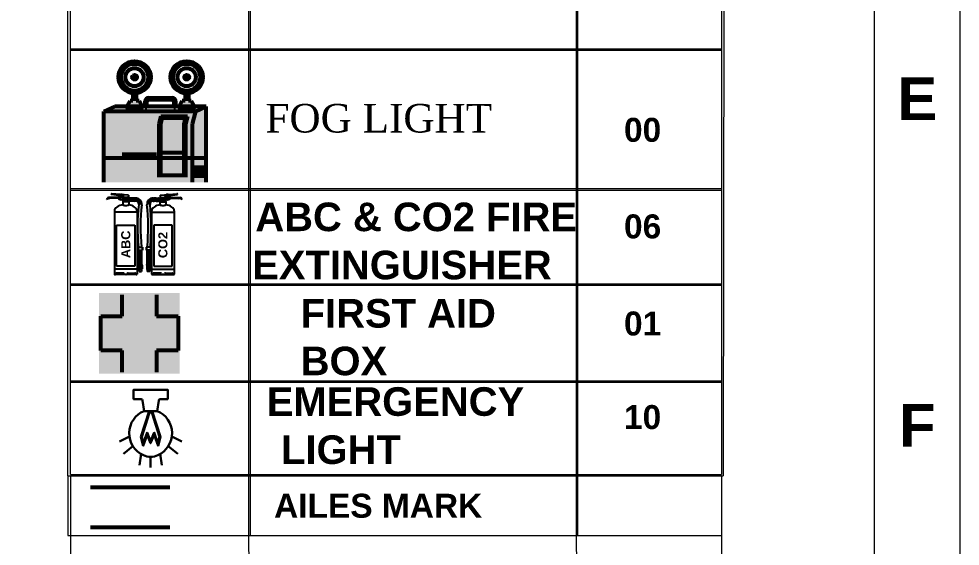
# Model space of a CAD drawing. Header units: inches. Extents: x -250485 to 735580, y -140410 to 288049.
# Drawn here: x 47020.5 to 47476.5, y 21416.6 to 21672.1 of the extents above; entities that cross this region are included whole.
import ezdxf

# ---------------------------------------------------------------- set-up
doc = ezdxf.new("R2010")
doc.units = ezdxf.units.IN
doc.header["$MEASUREMENT"] = 0
doc.layers.get('0').update_dxf_attribs({"lineweight": 0})
for name, color, linetype, lineweight in [('DIM 01', 250, 'Continuous', 9), ('Emergency Light', 251, 'Continuous', 15), ('evacuation plan', 162, 'Continuous', 13), ('Inline', 7, 'Continuous', 0), ('Outline', 7, 'Continuous', 0), ('Scale_Text', 7, 'Continuous', 0), ('sheet', 7, 'Continuous', 15), ('Titelblk', 7, 'Continuous', 25), ('TITLE', 7, 'Continuous', 20), ('wall', 7, 'Continuous', 0)]:
    doc.layers.add(name, color=color, linetype=linetype, lineweight=lineweight)
doc.layers.add('FIREACC', color=30, linetype='Continuous')
doc.layers.add('OUTSIDE', color=253, linetype='Continuous')
doc.styles.add('MtXpl_Times_New_Roma', font='times.ttf')
doc.styles.get("Standard").update_dxf_attribs({"font": 'arialbd.ttf', "height": 24})

# ---------------------------------------------------------------- blocks, each defined once
blk = doc.blocks.new('*U196')
at = {"layer": 'OUTSIDE', "linetype": 'Continuous'}
for points in [[(-85.32244999257654, 497.9639038159056), (-100.1206953372707, 481.7628959296997), (-46.58240458666305, 485.7524235246261)], [(-64.2268043597207, 504.0000000000002), (-85.32244999257654, 497.9639038159056), (-52.38917803358263, 503.4320951673892)], [(-52.38917803358263, 503.4320951673892), (-85.32244999257654, 497.9639038159056), (-46.5824045866631, 502.2475764753741)], [(-43.17033814828281, 502.2475764753741), (-85.32244999257654, 497.9639038159056), (-43.17033814828284, 485.7524235246261)], [(-85.32244999257654, 497.9639038159056), (-43.17033814828281, 502.2475764753741), (-46.5824045866631, 502.2475764753741)], [(-85.32244999257654, 497.9639038159056), (-46.58240458666305, 485.7524235246261), (-43.17033814828284, 485.7524235246261)], [(-52.38917803358263, 503.4320951673892), (-58.28826156381679, 504.0000000000002), (-64.2268043597207, 504.0000000000002)], [(-100.1206953372707, 481.7628959296997), (-104.2268043597201, 460.2083003522725), (-78.87537294127681, 477.6231871184652)], [(-78.87537294127681, 477.6231871184652), (-104.2268043597201, 460.2083003522725), (-84.3459288340114, 462.3879306721428)], [(-84.3459288340114, 462.3879306721428), (-104.2268043597201, 460.2083003522725), (-76.57034182775351, 321.2396900399291)], [(-104.2268043597201, 460.2083003522725), (-96.56989949402782, 320.1477179046095), (-76.57034182775351, 321.2396900399291)], [(-46.58240458666305, 485.7524235246261), (-100.1206953372707, 481.7628959296997), (-63.99665396971764, 484.0000000000001)], [(-63.99665396971764, 484.0000000000001), (-100.1206953372707, 481.7628959296997), (-78.87537294127681, 477.6231871184652)], [(-46.58240458666305, 485.7524235246261), (-63.99665396971764, 484.0000000000001), (-52.38917803358237, 484.5679048326111)], [(-52.38917803358237, 484.5679048326111), (-63.99665396971764, 484.0000000000001), (-58.28826156381629, 484.0000000000001)], [(-96.56989949402782, 320.1477179046095), (-102.4190117199102, 179.9999999999999), (-82.45553887509163, 180.0000000000001)], [(-76.57034182775351, 321.2396900399291), (-96.56989949402782, 320.1477179046095), (-82.45553887509163, 180.0000000000001)], [(-82.00619228560907, 159.9999999999999), (-102.8155253513701, 110.9931713836371), (-82.81042058501453, 110.993239492646)], [(-102.0072558220318, 160.0000000000015), (-102.8155253513701, 110.9931713836371), (-82.00619228560907, 159.9999999999999)], [(-102.8155253513701, 110.9931713836371), (-104.2268043597216, 61.99999999999989), (-84.21464371495358, 61.9999999999996)], [(-82.81042058501453, 110.993239492646), (-102.8155253513701, 110.9931713836371), (-84.21464371495358, 61.9999999999996)]]:
    blk.add_solid(points, dxfattribs=at)
blk = doc.blocks.new('*U195')
at = {"layer": 'OUTSIDE', "linetype": 'Continuous'}
for points in [[(0.3705905884929734, 499.8847790795911), (-0.01933780452461054, 488.2986923115643), (0.8515238589932892, 485.5167181619744)], [(0.8016827369949056, 499.8863108925835), (0.3705905884929734, 499.8847790795911), (0.8515238589932892, 485.5167181619744)], [(0.8515238589933176, 499.8864879945756), (0.8016827369949056, 499.8863108925835), (0.8515238589932892, 485.5167181619744)], [(1.232774885496724, 499.887842705576), (0.8515238589932892, 499.8864879945755), (1.705030789482493, 488.3048195635341)], [(0.8515238589932892, 499.8864879945755), (0.8515238589932893, 485.5167181619744), (1.705030789482493, 488.3048195635341)], [(-0.01933780452461054, 488.2986923115643), (-0.6676855718015552, 487.22540144927), (0.8515238589932892, 485.5167181619744)], [(-0.6676855718015552, 487.22540144927), (-0.2930877463059368, 486.0287458716072), (0.8515238589932892, 485.5167181619744)], [(1.705030789482493, 488.3048195635341), (0.8515238589932893, 485.5167181619744), (2.361092402477108, 487.2353573389602)], [(2.361092402477108, 487.2353573389602), (0.8515238589932893, 485.5167181619744), (1.993833588939787, 486.0356543533363)]]:
    blk.add_solid(points, dxfattribs=at)
blk = doc.blocks.new('CO2')
at = {"layer": 'FIREACC', "color": 31}
for p, q in [((-39656.97421815342, 31717.15782071524), (-39568.94316435458, 31723.56248788581)), ((-39656.97421815342, 31717.15782071524), (-39655.8132126796, 31701.19999923831)), ((-39655.27029174964, 31701.23949925229), (-39655.69989663908, 31707.14434491057)), ((-39651.5800993897, 31705.07501653001), (-39631.1540546934, 31703.97596497561)), ((-39651.46408193126, 31703.4803764256), (-39651.5800993897, 31705.07501653001)), ((-39623.81337847751, 31709.2986182217), (-39623.59343791925, 31706.27557290161)), ((-39623.69805561154, 31707.71352517192), (-39603.74627144561, 31706.65041443913)), ((-39621.75332707567, 31711.84946769456), (-39606.39668190511, 31714.00510989283)), ((-39605.90669161428, 31714.07389078449), (-39564.66345761689, 31719.86328388503)), ((-39603.30795331705, 31706.62705909893), (-39552.10837632907, 31703.89894118438)), ((-39658.00000223649, 31681.99999923831), (-39626.00000223649, 31681.99999923831)), ((-39658.00000223649, 31681.99999923831), (-39658.00000223649, 31665.99999923831)), ((-39657.2000022365, 31685.19999923831), (-39626.80000223649, 31685.19999923831)), ((-39657.2000022365, 31683.59999923831), (-39657.2000022365, 31681.99999923831)), ((-39657.2000022365, 31683.59999923831), (-39626.80000223649, 31683.59999923831)), ((-39630.46906200623, 31701.19999923831), (-39655.86409654149, 31701.19999923831)), ((-39655.86409654149, 31685.19999923831), (-39655.86409654149, 31701.19999923831)), ((-39651.59368396028, 31702.62424525912), (-39630.71010334627, 31701.93582803794)), ((-39630.70961309572, 31703.95205118143), (-39626.11605992986, 31703.70488870714)), ((-39630.24938058284, 31701.92064053296), (-39604.62305888372, 31701.07588112609)), ((-39628.13590793147, 31701.19999923831), (-39630.00437885329, 31701.19999923831)), ((-39628.13590793148, 31697.77945797917), (-39628.13590793147, 31701.19999923831)), ((-39628.13590793149, 31685.19999923829), (-39628.13590793148, 31697.07160677174)), ((-39626.80000223649, 31683.59999923831), (-39626.80000223649, 31681.99999923831)), ((-39626.00000223649, 31681.99999923831), (-39626.00000223649, 31665.99999923831)), ((-39604.16233612029, 31701.06069362111), (-39557.50268499574, 31699.52258059529)), ((-39702.00000223649, 31633.63535397852), (-39702.00000223649, 31300.61219740356)), ((-39582.00000223649, 31633.63535397852), (-39582.00000223649, 31300.61219740356)), ((-39655.25905597051, 31305.56047166483), (-39690.95916570452, 31305.56047166483)), ((-39628.74094850248, 31305.56047166483), (-39593.91943805561, 31305.56047166483))]:
    blk.add_line(p, q, dxfattribs=at)
for centre, radius in [((-39653.41769874268, 31703.33824174794), 0.8183474088935362), ((-39642.00000223649, 31693.19999923831), 8), ((-39642.00000223649, 31693.19999923831), 7.106572239385105)]:
    blk.add_circle(centre, radius, dxfattribs=at)
for centre, radius, start, end in [((-39625.98711114078, 31706.10142208053), 2.4, 266.9200913770605, 4.161201773591006), ((-39621.41970525597, 31709.47276904277), 2.4, 97.99051071294484, 184.161201773591), ((-39568.65291298613, 31719.57303251658), 4, 4.161201773591006, 94.16120177360612), ((-39641.50431662986, 31581.13651165689), 86.4518314908062, 100.9999314663125, 123.2079516580013), ((-39657.2000022365, 31684.39999923831), 0.8, 90, 270), ((-39653.41769874268, 31703.33824174794), 1.958780465609198, 184.161201773591, 4.161201773591006), ((-39626.80000223649, 31684.39999923831), 0.8, 270, 90), ((-39642.49568784313, 31581.13651165689), 86.4518314908062, 56.79204834199869, 79.00006853368747), ((-39562.26697516128, 31655.61933604848), 44.16099345032107, 59.9746058364514, 83.80661489771187), ((-39555.58365852126, 31687.65097629961), 16.61547318652746, 21.92134694405758, 77.92690524561954), ((-39675.90305952929, 31630.6111380338), 26.27158732819595, 119.5310539367096, 173.3898249422642), ((-39608.09694494369, 31630.6111380338), 26.27158732819595, 6.610175057735777, 60.46894606329043), ((-39697.82066210172, 31302.30766942699), 4.510156243896425, 202.0813790074484, 252.7663303762986), ((-39699.37531281078, 31302.41838571994), 4.445897769216369, 276.3773104451855, 340.9867885307782), ((-39686.51138775713, 31298.31903500475), 9.057213808747582, 135.2683196028738, 162.9810424791959), ((-39690.51986606095, 31301.84476212091), 3.741588110906651, 83.25735356873065, 130.4173600918567), ((-39654.85648538131, 31298.78422512367), 6.788194182984941, 39.64174419392131, 93.39989353885062), ((-39642.34061178009, 31305.73914202869), 7.746634494490161, 199.8005553779057, 272.5200340672757), ((-39641.65939269289, 31305.73914202869), 7.746634494490161, 267.4799659327243, 340.1994446220943), ((-39629.14351909167, 31298.78422512367), 6.788194182984941, 86.6001064611494, 140.3582558060787), ((-39593.48013841204, 31301.84476212091), 3.741588110906651, 49.58263990814331, 96.74264643126935), ((-39597.48861671585, 31298.31903500475), 9.057213808747582, 17.01895752080413, 44.73168039712625), ((-39584.6246916622, 31302.41838571994), 4.445897769216369, 199.0132114692218, 263.6226895548145), ((-39586.17934237127, 31302.30766942699), 4.510156243896425, 287.2336696237014, 337.9186209925516)]:
    blk.add_arc(centre, radius, start, end, dxfattribs=at)
at = {"layer": 'OUTSIDE', "color": 31}
for p, q in [((-39632.42188396079, 31706.35922440747), (-39630.58635701504, 31706.35922440747)), ((-39630.58635701504, 31705.67390555312), (-39632.42188396079, 31705.67390555312)), ((-39694.06266481146, 31701.19999923831), (-39689.31183057474, 31701.19999923831)), ((-39677.21749184231, 31701.19999923831), (-39665.83002436409, 31701.19999923831)), ((-39677.21749184231, 31701.19999923831), (-39677.21749184231, 31685.19999923831)), ((-39677.21749184231, 31697.7504390045), (-39665.53586894002, 31697.7504390045)), ((-39677.21749184231, 31688.64955947212), (-39665.53586894002, 31688.64955947212)), ((-39677.21749184231, 31685.19999923831), (-39665.83002436409, 31685.19999923831)), ((-39677.10292482857, 31698.87539422942), (-39665.53586894002, 31698.87539422942)), ((-39677.10292482857, 31687.5246042472), (-39665.53586894002, 31687.5246042472)), ((-39661.21749184231, 31699.4765599996), (-39655.86409654149, 31699.4765599996)), ((-39661.21749184231, 31699.4765599996), (-39661.21749184231, 31686.92343847701)), ((-39661.21749184231, 31695.46109384596), (-39655.86409654149, 31695.46109384596)), ((-39661.21749184231, 31690.93890463065), (-39655.86409654149, 31690.93890463065)), ((-39661.21749184231, 31686.92343847701), (-39655.86409654149, 31686.92343847701)), ((-39655.8132126796, 31701.19999923831), (-39655.27029174964, 31701.23949925229)), ((-39644.89181889442, 31695.00113498025), (-39646.79253478844, 31696.18497466893)), ((-39642.6697876188, 31689.43836007474), (-39644.73631132791, 31699.75865623116)), ((-39642.38474885289, 31697.90782250198), (-39642.69669156731, 31688.63895308756)), ((-39642.38474885289, 31697.90782250198), (-39642.03987513409, 31697.90904795237)), ((-39641.69500141529, 31697.91027340277), (-39642.03987513409, 31697.90904795237)), ((-39641.69500141529, 31697.91027340277), (-39642.03987513409, 31697.90904795237)), ((-39641.69500141529, 31697.91027340277), (-39641.3171966921, 31688.64385488913)), ((-39641.33021685419, 31689.43836007474), (-39639.26369314508, 31699.75865623116)), ((-39639.10818557857, 31695.00113498025), (-39637.20746968454, 31696.18497466893)), ((-39702.00000223649, 31625.99999923831), (-39582.00000223649, 31625.99999923831)), ((-39702.00000223649, 31325.99999923831), (-39582.00000223649, 31325.99999923831)), ((-39699.15688322484, 31297.99999923831), (-39584.84312124814, 31297.99999923831))]:
    blk.add_line(p, q, dxfattribs=at)
at = {"layer": 'OUTSIDE', "color": 1}
for p, q in [((-39694.06266481146, 31685.19999923831), (-39689.31183057474, 31685.19999923831)), ((-39677.28870874889, 31699.79806041861), (-39679.94714499301, 31699.79806041861)), ((-39677.28870874889, 31686.60193805801), (-39679.94714499301, 31686.60193805801)), ((-39690.00000223649, 31557.83166190606), (-39690.00000223649, 31341.83166190606)), ((-39594.00000223649, 31557.83166190606), (-39690.00000223649, 31557.83166190606)), ((-39594.00000223649, 31341.83166190606), (-39594.00000223649, 31557.83166190606)), ((-39730.00000223649, 31441.99999923831), (-39730.00000223649, 31425.99999923831)), ((-39702.00000223649, 31441.99999923831), (-39730.00000223649, 31441.99999923831)), ((-39702.00000223649, 31425.99999923831), (-39730.00000223649, 31425.99999923831)), ((-39727.92427599657, 31441.99999923831), (-39727.92427599657, 31425.99999923831)), ((-39707.99722404387, 31441.99999923831), (-39707.99722404387, 31425.99999923831)), ((-39727.66266481146, 31347.59999923831), (-39727.66266481146, 31345.99999923831)), ((-39708.46266481146, 31347.59999923831), (-39727.66266481146, 31347.59999923831)), ((-39727.17965297739, 31345.99999923831), (-39727.66266481146, 31345.99999923831)), ((-39727.66266481146, 31345.99999923831), (-39727.66266481146, 31328.03787390718)), ((-39727.17965297739, 31345.90454361033), (-39727.17965297739, 31328.03787390718)), ((-39710.06266481146, 31325.99999923831), (-39726.06266481146, 31325.99999923831)), ((-39724.8612255858, 31324.95759741132), (-39724.8612255858, 31325.99999923831)), ((-39724.8612255858, 31324.95759741132), (-39711.26410403712, 31324.95759741132)), ((-39724.34725244934, 31324.95759741132), (-39724.34725244934, 31313.99999923831)), ((-39724.34725244934, 31324.14891093996), (-39711.77807717359, 31324.14891093996)), ((-39711.77807717359, 31313.99999923831), (-39724.34725244934, 31313.99999923831)), ((-39721.9398294056, 31345.99999923831), (-39724.3398294056, 31345.99999923831)), ((-39724.3398294056, 31345.90454361033), (-39724.3398294056, 31328.03787390718)), ((-39721.9398294056, 31345.90454361033), (-39721.9398294056, 31328.03787390718)), ((-39719.26266481147, 31325.99999923831), (-39719.26266481147, 31345.99999923831)), ((-39716.86266481147, 31345.99999923831), (-39719.26266481147, 31345.99999923831)), ((-39716.86266481147, 31325.99999923831), (-39716.86266481147, 31345.99999923831)), ((-39716.86266481147, 31325.99999923831), (-39716.86266481147, 31345.99999923831)), ((-39714.18550021733, 31345.99999923831), (-39711.78550021733, 31345.99999923831)), ((-39714.18550021733, 31345.90454361033), (-39714.18550021733, 31328.03787390718)), ((-39711.78550021733, 31345.90454361033), (-39711.78550021733, 31328.03787390718)), ((-39711.77807717359, 31324.95759741132), (-39711.77807717359, 31313.99999923831)), ((-39711.26410403712, 31324.95759741132), (-39711.26410403712, 31325.99999923831)), ((-39708.94567664554, 31345.99999923831), (-39708.46266481146, 31345.99999923831)), ((-39708.94567664554, 31345.90454361033), (-39708.94567664554, 31328.03787390718)), ((-39708.46266481146, 31347.59999923831), (-39708.46266481146, 31345.99999923831)), ((-39708.46266481146, 31345.99999923831), (-39708.46266481146, 31328.03787390718)), ((-39690.00000223649, 31341.83166190606), (-39594.00000223649, 31341.83166190606))]:
    blk.add_line(p, q, dxfattribs=at)
at = {"layer": 'OUTSIDE', "color": 31}
for centre, radius, start, end in [((-39632.42188396079, 31706.01656498029), 0.3426594271722024, 90, 270), ((-39617.29031212315, 31705.92446233152), 14.00000000000002, 181.0254723143845, 178.2204258883847), ((-39617.29031212315, 31705.92446233152), 13.56348201375549, 181.058479122451, 178.1631339482463), ((-39630.58635701504, 31706.01656498029), 0.3426594271722024, 270, 90), ((-39693.97516367933, 31668.98875281839), 32.21136526713467, 90.15564232380036, 185.0262619337375), ((-40885.33036603311, 31546.59951943149), 1165.417478546644, 354.8506120877208, 5.888676871860587), ((-39693.97060465546, 31668.97774636115), 16.22251409254758, 90.32514607042171, 183.7726506249579), ((-40874.14207596747, 31547.15804894139), 1170.230801470604, 354.8443923906835, 5.922706600426561), ((-39691.26466120852, 31730.22266944483), 45.06500171984693, 272.4836124789126, 284.5448394871995), ((-39665.98451370552, 31693.75242791676), 7.44917348074163, 50.21267656526535, 88.81165045793634), ((-39665.98451370552, 31692.64757055986), 7.449173480741412, 271.1883495420636, 309.7873234347346), ((-39665.60455894702, 31700.85419749495), 1.97999512139738, 271.9881045816276, 358.952635251906), ((-39667.8999722701, 31693.19999923831), 5.127912501300102, 297.4533627237134, 62.54663727628661), ((-39665.60455894702, 31685.54580098166), 1.97999512139738, 1.047364748094016, 88.01189541837239), ((-39644.07118714152, 31689.82073157077), 27.59418740975647, 239.6836807657238, 274.3045973027859), ((-39642.00000223649, 31693.19999923831), 5.646100121581375, 115.6307568330701, 148.0837461064224), ((-39642.00000223649, 31693.19999923831), 3.406859777564114, 125.5002848653633, 148.0837461064224), ((-39642.00336504308, 31687.63415561575), 1.220786479507285, 124.6063040113238, 55.80087598661937), ((-39639.48759610521, 31687.91048400103), 25.72906004705709, 264.3962188460133, 301.6155030857548), ((-39642.00000223649, 31693.19999923831), 3.406859777564114, 31.91625389357758, 54.49971513463676), ((-39642.00000223649, 31693.19999923831), 5.646100121581375, 31.91625389357758, 64.36924316692992)]:
    blk.add_arc(centre, radius, start, end, dxfattribs=at)
at = {"layer": 'OUTSIDE', "color": 1}
for centre, radius, start, end in [((-39691.26466120852, 31656.17732903178), 45.06500171984693, 75.45516051280059, 87.51638752108734), ((-42910.41047230368, 31458.9406632985), 3186.29372509093, 357.9974698939825, 359.4076520215845), ((-42910.41047230368, 31458.9406632985), 3202.29372509093, 358.0074794181896, 359.4106117448744), ((-39724.76261039645, 31328.66775586244), 2.967670279460564, 192.2541209117958, 244.0190433606823), ((-39724.27959856237, 31328.66775586244), 2.967670279460564, 192.2541209117958, 244.0190433606823), ((-39721.43977499059, 31328.66775586244), 2.967670279460564, 192.2541209117958, 244.0190433606823), ((-39719.03977499059, 31328.66775586244), 2.967670279460564, 192.2541209117958, 244.0190433606823), ((-39717.08555463234, 31328.66775586244), 2.967670279460564, 295.9809566393177, 347.7458790882043), ((-39714.68555463233, 31328.66775586244), 2.967670279460564, 295.9809566393177, 347.7458790882043), ((-39711.84573106055, 31328.66775586244), 2.967670279460564, 295.9809566393177, 347.7458790882043), ((-39711.36271922648, 31328.66775586244), 2.967670279460564, 295.9809566393177, 347.7458790882043)]:
    blk.add_arc(centre, radius, start, end, dxfattribs=at)
at = {"layer": 'OUTSIDE', "color": 1, "linetype": 'Continuous', "xscale": 0.8000000000029104, "yscale": 0.7999999999992724, "zscale": 0.7999999999999443}
blk.add_blockref('*U196', (-39642.68122132368, 31297.99999923831), dxfattribs=at)
at = {"layer": 'OUTSIDE', "color": 31, "linetype": 'Continuous', "xscale": 0.8000000000029104, "yscale": 0.7999999999992724, "zscale": 0.7999999999999443}
blk.add_blockref('*U195', (-39642.68122132368, 31297.99999923831), dxfattribs=at)
at = {"layer": 'sheet', "color": 5, "insert": (-39666.5, 31384.5), "char_height": 48, "width": 165, "attachment_point": 1, "rotation": 90}
blk.add_mtext('{\\C6;CO2}', dxfattribs=at)
blk = doc.blocks.new('ABC')
at = {"layer": 'FIREACC', "color": 11}
for p, q in [((-39154.19204668295, 31706.62705909893), (-39205.39162367093, 31703.89894118438)), ((-39151.59330838572, 31714.07389078449), (-39192.83654238311, 31719.86328388503)), ((-39100.52578184658, 31717.15782071524), (-39188.55683564542, 31723.56248788581)), ((-39133.80194438846, 31707.71352517192), (-39153.75372855439, 31706.65041443913)), ((-39135.74667292433, 31711.84946769456), (-39151.10331809489, 31714.00510989283)), ((-39133.68662152249, 31709.2986182217), (-39133.90656208075, 31706.27557290161)), ((-39105.9199006103, 31705.07501653001), (-39126.3459453066, 31703.97596497561)), ((-39106.03591806874, 31703.4803764256), (-39105.9199006103, 31705.07501653001)), ((-39102.22970825036, 31701.23949925229), (-39101.80010336092, 31707.14434491057)), ((-39100.52578184658, 31717.15782071524), (-39101.6867873204, 31701.19999923831)), ((-39153.33766387971, 31701.06069362111), (-39199.99731500426, 31699.52258059529)), ((-39127.25061941716, 31701.92064053296), (-39152.87694111628, 31701.07588112609)), ((-39099.49999776351, 31681.99999923831), (-39131.49999776351, 31681.99999923831)), ((-39131.49999776351, 31681.99999923831), (-39131.49999776351, 31665.99999923831)), ((-39126.79038690428, 31703.95205118143), (-39131.38394007014, 31703.70488870714)), ((-39100.2999977635, 31685.19999923831), (-39130.69999776351, 31685.19999923831)), ((-39130.69999776351, 31683.59999923831), (-39130.69999776351, 31681.99999923831)), ((-39100.2999977635, 31683.59999923831), (-39130.69999776351, 31683.59999923831)), ((-39129.36409206852, 31697.77945797917), (-39129.36409206853, 31701.19999923831)), ((-39129.36409206853, 31701.19999923831), (-39127.49562114671, 31701.19999923831)), ((-39129.36409206851, 31685.19999923829), (-39129.36409206852, 31697.07160677174)), ((-39127.03093799377, 31701.19999923831), (-39101.63590345851, 31701.19999923831)), ((-39105.90631603972, 31702.62424525912), (-39126.78989665373, 31701.93582803794)), ((-39101.63590345851, 31685.19999923831), (-39101.63590345851, 31701.19999923831)), ((-39100.2999977635, 31683.59999923831), (-39100.2999977635, 31681.99999923831)), ((-39099.49999776351, 31681.99999923831), (-39099.49999776351, 31665.99999923831)), ((-39175.49999776351, 31633.63535397852), (-39175.49999776351, 31300.61219740356)), ((-39055.49999776351, 31633.63535397852), (-39055.49999776351, 31300.61219740356)), ((-39128.75905149752, 31305.56047166483), (-39163.58056194439, 31305.56047166483)), ((-39102.24094402949, 31305.56047166483), (-39066.54083429548, 31305.56047166483))]:
    blk.add_line(p, q, dxfattribs=at)
for centre, radius in [((-39115.49999776351, 31693.19999923831), 8), ((-39115.49999776351, 31693.19999923831), 7.106572239385105), ((-39104.08230125732, 31703.33824174794), 0.8183474088935362)]:
    blk.add_circle(centre, radius, dxfattribs=at)
for centre, radius, start, end in [((-39188.84708701387, 31719.57303251658), 4, 85.83879822598405, 175.8387982264182), ((-39136.08029474403, 31709.47276904277), 2.4, 355.8387982264182, 82.00948928665606), ((-39131.51288885922, 31706.10142208053), 2.4, 175.8387982264182, 273.0799086225262), ((-39201.91634147874, 31687.65097629961), 16.61547318652746, 102.0730947543689, 158.0786530559907), ((-39195.23302483872, 31655.61933604848), 44.16099345032107, 96.1933851022913, 120.0253941634977), ((-39115.00431215687, 31581.13651165689), 86.4518314908062, 100.9999314663238, 123.2079516583439), ((-39130.69999776351, 31684.39999923831), 0.8, 90, 270), ((-39104.08230125732, 31703.33824174794), 1.958780465609198, 175.8387982264182, 355.8387982264182), ((-39100.2999977635, 31684.39999923831), 0.8, 270, 90), ((-39115.99568337014, 31581.13651165689), 86.4518314908062, 56.7920483416561, 79.00006853367618), ((-39149.40305505631, 31630.6111380338), 26.27158732819595, 119.5310539367202, 173.3898249423017), ((-39081.59694047071, 31630.6111380338), 26.27158732819595, 6.610175057698353, 60.46894606327978), ((-39171.32065762873, 31302.30766942699), 4.510156243896425, 202.0813790075031, 252.7663303763403), ((-39172.8753083378, 31302.41838571994), 4.445897769216369, 276.3773104451917, 340.9867885308898), ((-39160.01138328415, 31298.31903500475), 9.057213808747582, 135.2683196029056, 162.981042479239), ((-39164.01986158796, 31301.84476212091), 3.741588110906651, 83.25735356914021, 130.4173600919357), ((-39128.35648090833, 31298.78422512367), 6.788194182984941, 39.64174419386384, 93.39989353926579), ((-39115.84060730711, 31305.73914202869), 7.746634494490161, 199.8005553778552, 272.5200340672729), ((-39115.15938821991, 31305.73914202869), 7.746634494490161, 267.4799659327271, 340.1994446221448), ((-39102.64351461869, 31298.78422512367), 6.788194182984941, 86.60010646156651, 140.3582558061362), ((-39066.98013393905, 31301.84476212091), 3.741588110906651, 49.58263990806434, 96.74264643085979), ((-39070.98861224287, 31298.31903500475), 9.057213808747582, 17.018957520761, 44.7316803970944), ((-39058.12468718922, 31302.41838571994), 4.445897769216369, 199.0132114691102, 263.6226895548083), ((-39059.67933789828, 31302.30766942699), 4.510156243896425, 287.2336696236597, 337.9186209924969)]:
    blk.add_arc(centre, radius, start, end, dxfattribs=at)
at = {"layer": 'OUTSIDE', "color": 11}
for p, q in [((-39125.07811603921, 31706.35922440747), (-39126.91364298496, 31706.35922440747)), ((-39126.91364298496, 31705.67390555312), (-39125.07811603921, 31705.67390555312)), ((-39118.39181442143, 31695.00113498025), (-39120.29253031546, 31696.18497466893)), ((-39116.16978314581, 31689.43836007474), (-39118.23630685492, 31699.75865623116)), ((-39115.80499858471, 31697.91027340277), (-39116.1828033079, 31688.64385488913)), ((-39115.80499858471, 31697.91027340277), (-39115.46012486591, 31697.90904795237)), ((-39115.80499858471, 31697.91027340277), (-39115.46012486591, 31697.90904795237)), ((-39115.11525114711, 31697.90782250198), (-39115.46012486591, 31697.90904795237)), ((-39115.11525114711, 31697.90782250198), (-39114.80330843269, 31688.63895308756)), ((-39114.8302123812, 31689.43836007474), (-39112.76368867209, 31699.75865623116)), ((-39112.60818110558, 31695.00113498025), (-39110.70746521156, 31696.18497466893)), ((-39101.6867873204, 31701.19999923831), (-39102.22970825036, 31701.23949925229)), ((-39096.28250815769, 31699.4765599996), (-39101.63590345851, 31699.4765599996)), ((-39096.28250815769, 31695.46109384596), (-39101.63590345851, 31695.46109384596)), ((-39096.28250815769, 31690.93890463065), (-39101.63590345851, 31690.93890463065)), ((-39096.28250815769, 31686.92343847701), (-39101.63590345851, 31686.92343847701)), ((-39096.28250815769, 31699.4765599996), (-39096.28250815769, 31686.92343847701)), ((-39080.39707517143, 31698.87539422942), (-39091.96413105998, 31698.87539422942)), ((-39080.28250815769, 31697.7504390045), (-39091.96413105998, 31697.7504390045)), ((-39080.28250815769, 31688.64955947212), (-39091.96413105998, 31688.64955947212)), ((-39080.39707517143, 31687.5246042472), (-39091.96413105998, 31687.5246042472)), ((-39080.28250815769, 31701.19999923831), (-39091.66997563591, 31701.19999923831)), ((-39080.28250815769, 31685.19999923831), (-39091.66997563591, 31685.19999923831)), ((-39080.28250815769, 31701.19999923831), (-39080.28250815769, 31685.19999923831)), ((-39080.21129125111, 31686.60193805801), (-39077.55285500699, 31686.60193805801)), ((-39063.43733518854, 31685.19999923831), (-39068.18816942526, 31685.19999923831)), ((-39055.49999776351, 31625.99999923831), (-39175.49999776351, 31625.99999923831)), ((-39055.49999776351, 31325.99999923831), (-39175.49999776351, 31325.99999923831)), ((-39058.34311677516, 31297.99999923831), (-39172.65687875186, 31297.99999923831))]:
    blk.add_line(p, q, dxfattribs=at)
at = {"layer": 'OUTSIDE', "color": 1}
for p, q in [((-39080.21129125111, 31699.79806041861), (-39077.55285500699, 31699.79806041861)), ((-39063.43733518854, 31701.19999923831), (-39068.18816942526, 31701.19999923831)), ((-39163.49999776351, 31341.83166190606), (-39163.49999776351, 31557.83166190606)), ((-39163.49999776351, 31557.83166190606), (-39067.49999776351, 31557.83166190606)), ((-39067.49999776351, 31557.83166190606), (-39067.49999776351, 31341.83166190606)), ((-39055.49999776351, 31441.99999923831), (-39027.49999776351, 31441.99999923831)), ((-39055.49999776351, 31425.99999923831), (-39027.49999776351, 31425.99999923831)), ((-39049.50277595613, 31441.99999923831), (-39049.50277595613, 31425.99999923831)), ((-39029.57572400343, 31441.99999923831), (-39029.57572400343, 31425.99999923831)), ((-39027.49999776351, 31441.99999923831), (-39027.49999776351, 31425.99999923831)), ((-39067.49999776351, 31341.83166190606), (-39163.49999776351, 31341.83166190606)), ((-39049.03733518854, 31347.59999923831), (-39049.03733518854, 31345.99999923831)), ((-39049.03733518854, 31347.59999923831), (-39029.83733518854, 31347.59999923831)), ((-39048.55432335446, 31345.99999923831), (-39049.03733518854, 31345.99999923831)), ((-39049.03733518854, 31345.99999923831), (-39049.03733518854, 31328.03787390718)), ((-39048.55432335446, 31345.90454361033), (-39048.55432335446, 31328.03787390718)), ((-39047.43733518854, 31325.99999923831), (-39031.43733518854, 31325.99999923831)), ((-39046.23589596288, 31324.95759741132), (-39046.23589596288, 31325.99999923831)), ((-39032.6387744142, 31324.95759741132), (-39046.23589596288, 31324.95759741132)), ((-39045.72192282641, 31324.95759741132), (-39045.72192282641, 31313.99999923831)), ((-39033.15274755066, 31324.14891093996), (-39045.72192282641, 31324.14891093996)), ((-39045.72192282641, 31313.99999923831), (-39033.15274755066, 31313.99999923831)), ((-39043.31449978267, 31345.99999923831), (-39045.71449978267, 31345.99999923831)), ((-39045.71449978267, 31345.90454361033), (-39045.71449978267, 31328.03787390718)), ((-39043.31449978267, 31345.90454361033), (-39043.31449978267, 31328.03787390718)), ((-39040.63733518853, 31325.99999923831), (-39040.63733518853, 31345.99999923831)), ((-39040.63733518853, 31325.99999923831), (-39040.63733518853, 31345.99999923831)), ((-39040.63733518853, 31345.99999923831), (-39038.23733518853, 31345.99999923831)), ((-39038.23733518853, 31325.99999923831), (-39038.23733518853, 31345.99999923831)), ((-39035.5601705944, 31345.99999923831), (-39033.1601705944, 31345.99999923831)), ((-39035.5601705944, 31345.90454361033), (-39035.5601705944, 31328.03787390718)), ((-39033.1601705944, 31345.90454361033), (-39033.1601705944, 31328.03787390718)), ((-39033.15274755066, 31324.95759741132), (-39033.15274755066, 31313.99999923831)), ((-39032.6387744142, 31324.95759741132), (-39032.6387744142, 31325.99999923831)), ((-39030.32034702261, 31345.99999923831), (-39029.83733518854, 31345.99999923831)), ((-39030.32034702261, 31345.90454361033), (-39030.32034702261, 31328.03787390718)), ((-39029.83733518854, 31347.59999923831), (-39029.83733518854, 31345.99999923831)), ((-39029.83733518854, 31345.99999923831), (-39029.83733518854, 31328.03787390718))]:
    blk.add_line(p, q, dxfattribs=at)
at = {"layer": 'OUTSIDE', "color": 11}
for centre, radius, start, end in [((-39140.20968787685, 31705.92446233152), 14.00000000000002, 1.779574111614461, 358.9745276856144), ((-39140.20968787685, 31705.92446233152), 13.56348201375549, 1.836866051761991, 358.9415208775528), ((-39126.91364298496, 31706.01656498029), 0.3426594271722024, 90, 270), ((-39125.07811603921, 31706.01656498029), 0.3426594271722024, 270, 90), ((-39118.01240389479, 31687.91048400103), 25.72906004705709, 238.384496914244, 275.6037811539796), ((-39115.49999776351, 31693.19999923831), 5.646100121581375, 115.6307568330536, 148.083746106334), ((-39115.49999776351, 31693.19999923831), 3.406859777564114, 125.5002848650492, 148.083746106334), ((-39115.49663495692, 31687.63415561575), 1.220786479507285, 124.1991240133483, 55.39369598900733), ((-39113.42881285848, 31689.82073157077), 27.59418740975647, 265.6954026968052, 300.3163192341918), ((-39115.49999776351, 31693.19999923831), 3.406859777564114, 31.91625389366603, 54.49971513495079), ((-39115.49999776351, 31693.19999923831), 5.646100121581375, 31.91625389366603, 64.36924316694646), ((-39091.51548629448, 31693.75242791676), 7.44917348074163, 91.18834954247889, 129.7873234350234), ((-39091.51548629448, 31692.64757055986), 7.449173480741412, 230.2126765649766, 268.8116504575211), ((-39089.6000277299, 31693.19999923831), 5.127912501300102, 117.45336272377, 242.5466372762301), ((-39091.89544105298, 31700.85419749495), 1.97999512139738, 181.0473647480879, 268.0118954183694), ((-39091.89544105298, 31685.54580098166), 1.97999512139738, 91.98810458163064, 178.9526352519122), ((-39066.23533879148, 31730.22266944483), 45.06500171984693, 255.4551605128194, 267.5163875206698), ((-39063.52483632067, 31668.98875281839), 32.21136526713467, 354.9737380662306, 89.84435767661657), ((-39063.52939534454, 31668.97774636115), 16.22251409254758, 356.2273493750603, 89.6748539295784), ((-37883.35792403253, 31547.15804894139), 1170.230801470604, 174.0772933995791, 185.1556076093057)]:
    blk.add_arc(centre, radius, start, end, dxfattribs=at)
at = {"layer": 'OUTSIDE', "color": 1}
for centre, radius, start, end in [((-39066.23533879148, 31656.17732903178), 45.06500171984693, 92.48361247933018, 104.5448394871806), ((-37872.16963396689, 31546.59951943149), 1165.417478546644, 174.111323128172, 185.1493879122908), ((-35847.08952769632, 31458.9406632985), 3202.29372509093, 180.5893882551241, 181.9925205818197), ((-35847.08952769632, 31458.9406632985), 3186.29372509093, 180.5923479784195, 182.0025301060141), ((-39046.13728077352, 31328.66775586244), 2.967670279460564, 192.254120911816, 244.0190433603399), ((-39045.65426893945, 31328.66775586244), 2.967670279460564, 192.254120911816, 244.0190433603399), ((-39042.81444536767, 31328.66775586244), 2.967670279460564, 192.254120911816, 244.0190433603399), ((-39040.41444536766, 31328.66775586244), 2.967670279460564, 192.254120911816, 244.0190433603399), ((-39038.46022500941, 31328.66775586244), 2.967670279460564, 295.9809566396602, 347.745879088184), ((-39036.06022500941, 31328.66775586244), 2.967670279460564, 295.9809566396602, 347.745879088184), ((-39033.22040143763, 31328.66775586244), 2.967670279460564, 295.9809566396602, 347.745879088184), ((-39032.73738960355, 31328.66775586244), 2.967670279460564, 295.9809566396602, 347.745879088184)]:
    blk.add_arc(centre, radius, start, end, dxfattribs=at)
at = {"layer": 'OUTSIDE', "color": 11, "linetype": 'Continuous', "xscale": -0.8000000000029104, "yscale": 0.7999999999992724, "zscale": 0.7999999999999443}
blk.add_blockref('*U195', (-39114.81877867632, 31297.99999923831), dxfattribs=at)
at = {"layer": 'OUTSIDE', "color": 1, "linetype": 'Continuous', "xscale": -0.8000000000029104, "yscale": 0.7999999999992724, "zscale": 0.7999999999999443}
blk.add_blockref('*U196', (-39114.81877867632, 31297.99999923831), dxfattribs=at)
at = {"layer": 'sheet', "color": 5, "insert": (-39091, 31384.5), "char_height": 48, "width": 165, "attachment_point": 7, "rotation": 90.00000000000001}
blk.add_mtext('{\\C6;ABC}', dxfattribs=at)
blk = doc.blocks.new('A$C16DB04AD')
at = {"layer": 'Emergency Light', "color": 154, "lineweight": 30}
for p, q in [((-6.537825528983376, -14.3932823043433), (-9.586205916086328, -15.97797261748929)), ((6.53782552893972, -14.3932823043433), (9.58620591602812, -15.97797261748929)), ((-5.430884954985231, -17.39914926863275), (-8.325307155027986, -19.7678718053503)), ((-2.947855078673456, -19.77826723671751), (-3.460393636632944, -23.21708098362433)), ((2.9478550786298, -19.77826723671751), (3.460393636589288, -23.21708098362433)), ((5.430884954927024, -17.39914926863275), (8.32530715498433, -19.7678718053503)), ((-2.91038304567337e-11, -20.70360844238894), (-2.91038304567337e-11, -24))]:
    blk.add_line(p, q, dxfattribs=at)
blk.add_lwpolyline([(-1.99680266190262, -6.567560826137196), (-2.489697232274921, -3.279178763215896, 0.3712780056704896), (-2.944603238065611, -2.887376694125123), (-5.249217542688712, -2.887376694125123), (-5.249217542688712, 0), (5.249217542688712, 0), (5.249217542688712, -2.887376694125123), (2.944603238065611, -2.887376694125123, 0.3712780056704896), (2.489697232274921, -3.279178763215896), (1.99680266190262, -6.567560826137196)], format="xyb", dxfattribs=at)
at = {"layer": 'Emergency Light', "color": 1, "lineweight": 30}
blk.add_lwpolyline([(-0.4329040910961339, -6.573705076996703), (-3.010552231469774, -14.48153607931454), (-2.28318827264593, -17.27446631714702), (-1.096346872873255, -13.9076215242967), (0, -16.50271311466349), (1.096346872873255, -13.9076215242967), (2.283188272660482, -17.27446631714702), (3.010552231469774, -14.48153607931454), (0.4273372012394248, -6.573705076996703)], dxfattribs=at)
blk.add_lwpolyline([(0.4273372012394248, -7.282025628781412, 0.6903614861504281), (-0.4329040910961339, -7.282025628781412), (-2.747414040059084, -14.4957025636686), (-2.247088542950223, -16.41685110662365), (-1.117494048405206, -13.21240496687824), (0, -15.85755266516935), (1.117494048405206, -13.21240496687824), (2.247088542950223, -16.41685110662365), (2.747414040073636, -14.4957025636686), (0.4273372012394248, -7.282025628781412)], format="xyb", dxfattribs=at)
at = {"layer": 'Emergency Light', "color": 154, "lineweight": 30}
blk.add_lwpolyline([(-2.021739374991739, -6.577722929127049), (1.99680266190262, -6.567560826137196)], dxfattribs=at)
for centre, radius, start, end in [((0.7757337109651417, -13.40674541570479), 7.379797001880024, 112.0671366794404, 245.9766584055333), ((-0.7757337109651417, -13.40674541570479), 7.379797001880024, 294.0233415944667, 67.93286331978692), ((-2.91038304567337e-11, -15.96131014602724), 4.742298296318141, 241.9689034068913, 298.0310965931087)]:
    blk.add_arc(centre, radius, start, end, dxfattribs=at)
blk = doc.blocks.new('erww')
at = {"lineweight": 53, "ltscale": 100000}
h = blk.add_hatch(color=9, dxfattribs=at)
edge = h.paths.add_edge_path()
edge.add_ellipse((-274591.4768810666, 140689.8810687933), major_axis=(11.04456484265116, 11.04456484265116), ratio=0.9999999999985397, start_angle=0, end_angle=360)
edge = h.paths.add_edge_path(flags=16)
edge.add_ellipse((-274591.4768810666, 140689.8810687933), major_axis=(9.252632356416905, 9.252632356416905), ratio=0.9999999999998959, start_angle=0, end_angle=360)
h = blk.add_hatch(color=9, dxfattribs=at)
edge = h.paths.add_edge_path()
edge.add_ellipse((-274540.9399113865, 140689.8810687933), major_axis=(11.04456484265116, 11.04456484265116), ratio=0.9999999999985397, start_angle=0, end_angle=360)
edge = h.paths.add_edge_path(flags=16)
edge.add_ellipse((-274540.9399113865, 140689.8810687933), major_axis=(9.252632356416905, 9.252632356416905), ratio=0.9999999999998959, start_angle=0, end_angle=360)
h = blk.add_hatch(color=252, dxfattribs=at)
edge = h.paths.add_edge_path()
edge.add_line((-274593.0868850661, 140666.8643037322), (-274595.7852111346, 140666.8643037322))
edge.add_line((-274595.7852111346, 140666.8643037322), (-274599.8174984975, 140659.466912062))
edge.add_line((-274599.8174984975, 140659.466912062), (-274583.1362636358, 140659.466912062))
edge.add_line((-274583.1362636358, 140659.466912062), (-274587.1685509988, 140666.8643037322))
edge.add_line((-274587.1685509988, 140666.8643037322), (-274589.8668770672, 140666.8643037322))
edge.add_line((-274589.8668770672, 140666.8643037322), (-274589.8668770672, 140674.3448944814))
edge.add_ellipse((-274591.4768810667, 140689.8810687933), major_axis=(-11.04456484356721, 11.04456484356721), ratio=0.9999999999981269, start_angle=129.0835928516289, end_angle=140.9164071484785, ccw=False)
edge.add_line((-274593.0868850661, 140674.3448944814), (-274593.0868850661, 140666.8643037322))
h = blk.add_hatch(color=252, dxfattribs=at)
edge = h.paths.add_edge_path()
edge.add_line((-274542.549915386, 140666.8643037322), (-274545.2482414544, 140666.8643037322))
edge.add_line((-274545.2482414544, 140666.8643037322), (-274549.2805288173, 140659.466912062))
edge.add_line((-274549.2805288173, 140659.466912062), (-274532.5992939557, 140659.466912062))
edge.add_line((-274532.5992939557, 140659.466912062), (-274536.6315813186, 140666.8643037322))
edge.add_line((-274536.6315813186, 140666.8643037322), (-274539.3299073871, 140666.8643037322))
edge.add_line((-274539.3299073871, 140666.8643037322), (-274539.329907387, 140674.3448944814))
edge.add_ellipse((-274540.9399113865, 140689.8810687932), major_axis=(-11.04456484353635, 11.04456484353635), ratio=0.9999999999981267, start_angle=129.0835928516068, end_angle=140.9164071485005, ccw=False)
edge.add_line((-274542.549915386, 140674.3448944814), (-274542.549915386, 140666.8643037322))
h = blk.add_hatch(color=251, dxfattribs=at)
edge = h.paths.add_edge_path()
edge.add_ellipse((-274577.8593092144, 140666.5392198198), major_axis=(2.276889491526304, 2.276889491526304), ratio=0.9999999999911501, start_angle=45.00000000025353, end_angle=135.0000000007822)
edge.add_line((-274581.0793172133, 140666.5392198198), (-274581.0793172134, 140660.2440229041))
edge.add_line((-274581.0793172134, 140660.2440229041), (-274579.4693132139, 140660.2440229041))
edge.add_line((-274579.4693132139, 140660.2440229041), (-274579.4693132139, 140666.4251543646))
edge.add_ellipse((-274577.8022764866, 140666.482187092), major_axis=(1.179462628097005, 1.179462628097005), ratio=0.9999999999692353, start_angle=43.04055871361368, end_angle=136.9594412623048, ccw=False)
edge.add_line((-274577.7452437584, 140668.1492238192), (-274555.0642913281, 140668.1492238192))
edge.add_ellipse((-274555.0072600938, 140666.4821870408), major_axis=(1.179462628119045, 1.179462628119045), ratio=0.9999999999728625, start_angle=313.04055873004563, end_angle=406.959389942891, ccw=False)
edge.add_line((-274553.3402233665, 140666.4251543132), (-274553.3402233665, 140660.2440229041))
edge.add_line((-274553.3402233665, 140660.2440229041), (-274551.7302193671, 140660.2440229041))
edge.add_line((-274551.7302193671, 140660.2440229041), (-274551.7302193671, 140666.5392198198))
edge.add_ellipse((-274554.950227366, 140666.5392198198), major_axis=(2.276889491520706, 2.276889491520706), ratio=0.9999999999960675, start_angle=314.9999999998873, end_angle=405.0000000001127)
edge.add_line((-274554.950227366, 140669.7592278188), (-274577.8593092144, 140669.7592278188))
for color, points in [(255, [(-274579.4693132139, 140661.3353089983), (-274579.4693132139, 140660.2440229041), (-274581.0793172133, 140660.2440229041), (-274581.0793172133, 140661.3353089983), (-274610.6798782756, 140661.3353089983), (-274621.1449042721, 140656.5052969999), (-274532.5946843014, 140656.5052969999), (-274522.1296583048, 140661.3353089983), (-274551.7302193671, 140661.3353089983), (-274551.7302193671, 140660.2440229041), (-274553.3402233665, 140660.2440229041), (-274553.3402233665, 140661.3353089983)]), (250, [(-274534.017489637, 140594.1174761305), (-274523.8104429964, 140594.1174761305), (-274523.8104429964, 140602.8554631062), (-274534.017489637, 140602.8554631062)])]:
    blk.add_hatch(color=color, dxfattribs=at).paths.add_polyline_path(points)
h = blk.add_hatch(color=9, dxfattribs=at)
h.paths.add_polyline_path([(-274621.1449042722, 140656.5052969999), (-274621.1449042722, 140588.0801270225), (-274535.8146923003, 140588.0801270225), (-274535.8146923003, 140644.4302670039), (-274532.5946843014, 140656.5052969999)])
h.paths.add_polyline_path([(-274568.0147722897, 140644.4302670039), (-274566.0827674903, 140651.6752850015), (-274540.3227034988, 140651.6752850015), (-274542.2547082982, 140644.4302670039), (-274542.2547082982, 140592.9174388955), (-274568.0147722897, 140592.9174388955)], flags=16)
h.paths.add_polyline_path([(-274566.4047682902, 140644.4302670039), (-274564.9020978907, 140650.065281002), (-274542.3620418981, 140650.065281002), (-274543.8647122976, 140644.4302670039), (-274543.8647122976, 140594.527442895), (-274566.4047682902, 140594.527442895)], flags=0)
h = blk.add_hatch(color=255, dxfattribs=at)
h.paths.add_polyline_path([(-274522.1296583049, 140661.3353089983), (-274532.5946843014, 140656.5052969999), (-274535.8146923003, 140644.4302670039), (-274535.8146923003, 140588.0801270225), (-274522.1296583049, 140588.0801270225)])
h.paths.add_polyline_path([(-274523.8104429964, 140602.8554631062), (-274523.8104429964, 140594.1174761305), (-274534.017489637, 140594.1174761305), (-274534.017489637, 140602.8554631062)], flags=16)
h = blk.add_hatch(color=250, dxfattribs=at)
h.paths.add_polyline_path([(-274566.0827674904, 140651.6752850015), (-274568.0147722897, 140644.4302670039), (-274568.0147722897, 140592.9174388955), (-274542.2547082982, 140592.9174388955), (-274542.2547082981, 140644.4302670039), (-274540.3227034988, 140651.6752850015)])
h.paths.add_polyline_path([(-274542.3620418981, 140650.065281002), (-274543.8647122976, 140644.4302670039), (-274543.8647122976, 140594.527442895), (-274566.4047682902, 140594.527442895), (-274566.4047682902, 140644.4302670039), (-274564.9020978907, 140650.065281002)], flags=16)
at = {"color": 9, "lineweight": 53, "ltscale": 100000}
for p, q in [((-274593.0868850661, 140674.3448944814), (-274593.0868850661, 140666.8643037322)), ((-274589.8668770672, 140674.3448944814), (-274589.8668770672, 140666.8643037322)), ((-274542.549915386, 140674.3448944814), (-274542.549915386, 140666.8643037322)), ((-274539.329907387, 140674.3448944814), (-274539.329907387, 140666.8643037322)), ((-274599.8174984975, 140659.466912062), (-274595.7852111346, 140666.8643037322)), ((-274593.0868850661, 140666.8643037322), (-274595.7852111346, 140666.8643037322)), ((-274587.1685509988, 140666.8643037322), (-274589.8668770672, 140666.8643037322)), ((-274587.1685509988, 140666.8643037322), (-274583.1362636358, 140659.466912062)), ((-274549.2805288173, 140659.466912062), (-274545.2482414544, 140666.8643037322)), ((-274542.549915386, 140666.8643037322), (-274545.2482414544, 140666.8643037322)), ((-274536.6315813186, 140666.8643037322), (-274539.329907387, 140666.8643037322)), ((-274536.6315813186, 140666.8643037322), (-274532.5992939557, 140659.466912062)), ((-274583.1362636358, 140659.466912062), (-274599.8174984975, 140659.466912062)), ((-274532.5992939557, 140659.466912062), (-274549.2805288173, 140659.466912062))]:
    blk.add_line(p, q, dxfattribs=at)
at = {"color": 255, "lineweight": 53, "ltscale": 100000}
for p, q in [((-274581.0793172133, 140660.2440229041), (-274581.0793172133, 140666.5392198198)), ((-274579.4693132139, 140660.2440229041), (-274579.4693132139, 140666.5392198198)), ((-274553.3402233665, 140666.5392198198), (-274553.3402233665, 140660.2440229041)), ((-274551.7302193671, 140666.5392198198), (-274551.7302193671, 140660.2440229041)), ((-274610.6798782756, 140661.3353089983), (-274621.1449042722, 140656.5052969999)), ((-274532.5946843014, 140656.5052969999), (-274621.1449042722, 140656.5052969999)), ((-274581.0793172134, 140661.3353089983), (-274610.6798782756, 140661.3353089983)), ((-274581.0793172133, 140660.2440229041), (-274579.4693132139, 140660.2440229041)), ((-274553.3402233665, 140661.3353089983), (-274579.4693132139, 140661.3353089983)), ((-274553.3402233665, 140660.2440229041), (-274551.7302193671, 140660.2440229041)), ((-274522.1296583049, 140661.3353089983), (-274551.7302193671, 140661.3353089983)), ((-274532.5946843014, 140656.5052969999), (-274535.8146923003, 140644.4302670039)), ((-274522.1296583049, 140661.3353089983), (-274532.5946843014, 140656.5052969999)), ((-274522.1296583049, 140588.0801270225), (-274522.1296583049, 140661.3353089983)), ((-274535.8146923003, 140644.4302670039), (-274535.8146923003, 140588.0801270225)), ((-274621.1449042722, 140611.6605315498), (-274522.1296583049, 140611.6605315498)), ((-274534.017489637, 140602.8554631062), (-274523.8104429964, 140602.8554631062)), ((-274534.017489637, 140594.1174761305), (-274534.017489637, 140602.8554631062)), ((-274523.8104429964, 140602.8554631062), (-274523.8104429964, 140594.1174761305)), ((-274523.8104429964, 140594.1174761305), (-274534.017489637, 140594.1174761305))]:
    blk.add_line(p, q, dxfattribs=at)
at = {"color": 251, "lineweight": 53, "ltscale": 100000}
for p, q in [((-274577.8593092144, 140669.7592278188), (-274554.950227366, 140669.7592278188)), ((-274577.7452452542, 140668.1492238192), (-274554.950227366, 140668.1492238192))]:
    blk.add_line(p, q, dxfattribs=at)
at = {"color": 250, "lineweight": 53, "ltscale": 100000}
for p, q in [((-274621.1449042722, 140588.0801270225), (-274621.1449042722, 140656.5052969999)), ((-274566.0827674903, 140651.6752850015), (-274568.0147722897, 140644.4302670039)), ((-274564.9020978907, 140650.065281002), (-274566.4047682902, 140644.4302670039)), ((-274540.3227034988, 140651.6752850015), (-274566.0827674903, 140651.6752850015)), ((-274542.3620418981, 140650.065281002), (-274564.9020978907, 140650.065281002)), ((-274542.3620418981, 140650.065281002), (-274543.8647122976, 140644.4302670039)), ((-274540.3227034988, 140651.6752850015), (-274542.2547082982, 140644.4302670039)), ((-274568.0147722897, 140644.4302670039), (-274568.0147722897, 140592.9174388955)), ((-274566.4047682902, 140644.4302670039), (-274566.4047682902, 140594.527442895)), ((-274543.8647122976, 140644.4302670039), (-274543.8647122976, 140594.527442895)), ((-274542.2547082982, 140644.4302670039), (-274542.2547082982, 140592.9174388955)), ((-274542.2547082982, 140616.4978434228), (-274568.0147722897, 140616.4978434228)), ((-274543.8647122976, 140594.527442895), (-274566.4047682902, 140594.527442895))]:
    blk.add_line(p, q, dxfattribs=at)
at = {"color": 9, "lineweight": 53, "ltscale": 100000}
for centre, major_axis, ratio, start_param, end_param in [((-274591.4768810666, 140689.8810687933), (11.04456484265116, 11.04456484265116), 0.9999999999985398, 5.497787143781408, 11.78097245096099), ((-274591.4768810666, 140689.8810687933), (9.252632356416905, 9.252632356416905), 0.9999999999998958, 5.497787143782086, 11.78097245096167), ((-274540.9399113865, 140689.8810687933), (11.04456484265116, 11.04456484265116), 0.9999999999985398, 5.497787143781408, 11.78097245096099), ((-274540.9399113865, 140689.8810687933), (9.252632356416905, 9.252632356416905), 0.9999999999998958, 5.497787143782086, 11.78097245096167), ((-274591.4768810666, 140689.8810687933), (-6.216724342339546, 6.216724342339546), 0.9999999999975128, 3.926990816988485, 10.21017612416807), ((-274591.4768810666, 140689.8810687933), (-1.59642809413742, 1.59642809413742), 0.9999999999448652, 3.926990817014809, 10.21017612419439), ((-274540.9399113865, 140689.8810687933), (-6.216724342339546, 6.216724342339546), 0.9999999999975128, 3.926990816988485, 10.21017612416807), ((-274540.9399113865, 140689.8810687933), (-1.596428094115781, 1.596428094115781), 0.9999999999719739, 3.926990817001254, 10.21017612418084)]:
    blk.add_ellipse(centre, major_axis=major_axis, ratio=ratio, start_param=start_param, end_param=end_param, dxfattribs=at)
at = {"color": 251, "lineweight": 53, "ltscale": 100000}
for centre, major_axis, ratio, start_param, end_param in [((-274577.8593092144, 140666.5392198198), (2.276889491558939, 2.276889491558939), 0.9999999999895995, 0.7853981634026486, 2.356194490187145), ((-274577.8022764866, 140666.482187092), (-1.179462628119929, 1.179462628119929), 0.9999999999869469, -0.8195959691191091, 0.7511994616527056), ((-274555.0072600938, 140666.4821870408), (-1.179462628127773, 1.179462628127773), 0.9999999999574017, 3.961189518759745, 5.531984949511511), ((-274554.950227366, 140666.5392198198), (2.276889491535258, 2.276889491535258), 0.9999999999923236, 5.4977871437783, 7.068583470580872)]:
    blk.add_ellipse(centre, major_axis=major_axis, ratio=ratio, start_param=start_param, end_param=end_param, dxfattribs=at)
blk = doc.blocks.new('er32')
at = {"lineweight": 53, "ltscale": 100000}
h = blk.add_hatch(color=98, dxfattribs=at)
h.paths.add_polyline_path([(-274598.7812167398, 140480.8244151031), (-274598.7812167398, 140402.5056517158), (-274520.4624533525, 140402.5056517158), (-274520.4624533525, 140480.8244151031)])
h.paths.add_polyline_path([(-274576.1972347049, 140479.1668751373), (-274543.0464353874, 140479.1668751373), (-274543.0464353874, 140458.2404330682), (-274522.1199933183, 140458.2404330682), (-274522.1199933183, 140425.0896337508), (-274543.0464353874, 140425.0896337508), (-274543.0464353874, 140404.1631916816), (-274576.1972347049, 140404.1631916816), (-274576.1972347049, 140425.0896337508), (-274597.123676774, 140425.0896337508), (-274597.123676774, 140458.2404330682), (-274576.1972347049, 140458.2404330682)], flags=16)
blk.add_hatch(color=7, dxfattribs=at).paths.add_polyline_path([(-274543.0464353874, 140425.0896337508), (-274522.1199933183, 140425.0896337508), (-274522.1199933183, 140458.2404330682), (-274543.0464353874, 140458.2404330682), (-274543.0464353874, 140479.1668751373), (-274576.1972347049, 140479.1668751373), (-274576.1972347049, 140458.2404330682), (-274597.123676774, 140458.2404330682), (-274597.123676774, 140425.0896337508), (-274576.1972347049, 140425.0896337508), (-274576.1972347049, 140404.1631916816), (-274543.0464353874, 140404.1631916816)])
at = {"color": 75, "lineweight": 53, "ltscale": 100000}
for p, q in [((-274576.1972347049, 140458.2404330682), (-274576.1972347049, 140479.1668751373)), ((-274543.0464353874, 140479.1668751373), (-274543.0464353874, 140458.2404330682)), ((-274597.123676774, 140425.0896337508), (-274597.123676774, 140458.2404330682)), ((-274597.123676774, 140458.2404330682), (-274576.1972347049, 140458.2404330682)), ((-274543.0464353874, 140458.2404330682), (-274522.1199933183, 140458.2404330682)), ((-274522.1199933183, 140458.2404330682), (-274522.1199933183, 140425.0896337508)), ((-274576.1972347049, 140425.0896337508), (-274597.123676774, 140425.0896337508)), ((-274576.1972347049, 140404.1631916816), (-274576.1972347049, 140425.0896337508)), ((-274522.1199933183, 140425.0896337508), (-274543.0464353874, 140425.0896337508)), ((-274543.0464353874, 140425.0896337508), (-274543.0464353874, 140404.1631916816))]:
    blk.add_line(p, q, dxfattribs=at)
blk = doc.blocks.new('PAGE')
at = {"layer": 'Inline', "color": 252, "lineweight": 15}
blk.add_lwpolyline([(178051640.6285096, 22656441.10754292), (178051640.6285096, 22657235.78731616), (178050505.3636819, 22657235.78731616), (178050505.3636819, 22656441.10754292)], close=True, dxfattribs=at)
at = {"layer": 'Outline', "color": 252, "lineweight": 15}
blk.add_line((178051662.5737594, 22656424.237967), (178051662.5737594, 22657252.6568916), dxfattribs=at)
at = {"layer": 'Scale_Text', "color": 252, "lineweight": 13, "char_height": 10.97262277884799, "width": 8.360260747659858, "attachment_point": 5}
for s, insert in [('E', (178051651.6011368, 22656880.7527331)), ('F', (178051651.6011368, 22656797.05650224))]:
    blk.add_mtext(s, dxfattribs=dict(at, insert=insert))
blk = doc.blocks.new('Title')
at = {"layer": 'Titelblk', "color": 3, "linetype": 'Continuous', "lineweight": 0, "xscale": 3.014611567961765, "yscale": 3.014611567959946, "zscale": 3.014611567966516}
blk.add_blockref('PAGE', (-536855255.8332108, -68388223.95801476), dxfattribs=at)

msp = doc.modelspace()

# ---------------------------------------------------------------- linework, layer by layer
at = {"color": 75, "lineweight": 53, "ltscale": 100000}
msp.add_line((47070.63322144112, 21606.54494208195), (47087.20862109985, 21606.54494208195), dxfattribs=at)
at = {"layer": 'evacuation plan', "color": 11, "ltscale": 10, "true_color": 0xf27172}
for p, q in [((47044.22880785583, 21450.68412743273), (47044.22880786109, 21924.40775841358)), ((47045.6160969691, 21451.37777198889), (47045.61609697091, 21923.02046930369)), ((47131.84371392361, 21923.02046930369), (47131.84371392358, 21450.68412743275)), ((47132.53735847971, 21923.02046930369), (47132.53735847968, 21450.68412743275)), ((47290.50850955239, 21923.02046930369), (47290.50850955239, 21450.68412743275)), ((47291.20215410849, 21923.02046930369), (47291.20215410849, 21450.68412743275)), ((47360.920473878, 21923.02046930369), (47360.92047387434, 21451.37777198889)), ((47362.3077629854, 21924.40775841358), (47361.67208385417, 21450.68412743273)), ((47045.61609696762, 21657.55305448693), (47360.92047387471, 21657.55305448693)), ((47045.61609696762, 21656.85940993075), (47360.92047387471, 21656.85940993075)), ((47045.61609696762, 21589.81585275884), (47360.92047387471, 21589.81585275884)), ((47045.61609696762, 21589.12220820267), (47360.92047387471, 21589.12220820267)), ((47045.61609696762, 21543.73823119997), (47360.92047387471, 21543.73823119997)), ((47045.61609696762, 21543.04458664379), (47360.92047387471, 21543.04458664379)), ((47045.61609696762, 21496.7112152278), (47360.92047387471, 21496.7112152278)), ((47045.61609696762, 21496.01757067163), (47360.92047387471, 21496.01757067163)), ((47045.6160969691, 21451.37777198889), (47360.92047387434, 21451.37777198889)), ((47044.22880785583, 21450.68412743273), (47361.67208385417, 21450.68412743273)), ((47044.22880785583, 21450.68412745677), (47044.22880785583, 21421.78006319104)), ((47045.61972342518, 21450.68412745677), (47045.61972342518, 21421.78006319104)), ((47131.84371392358, 21450.68412745382), (47131.84371392358, 21421.78006319104)), ((47132.53735847968, 21450.68412745382), (47132.53735847968, 21421.78006319104)), ((47290.50850955239, 21450.68412745382), (47290.50850955239, 21421.78006319104)), ((47291.20215410849, 21450.68412745382), (47291.20215410849, 21421.78006319104)), ((47360.92047387434, 21450.68412745203), (47360.92047387434, 21421.78006319104)), ((47044.22880785583, 21421.78006319104), (47360.92047387434, 21421.78006319104)), ((47045.61972342518, 21421.78006319104), (47045.61972342515, 21290.38815728883)), ((47131.84371392358, 21421.78006319104), (47133.15970511446, 21178.03589604284)), ((47290.50850955239, 21421.78006319104), (47291.82450074326, 21178.03589604284)), ((47360.92047387434, 21422.02648789146), (47360.92047387434, 21290.96929734497))]:
    msp.add_line(p, q, dxfattribs=at)
at = {"layer": 'wall', "color": 75, "lineweight": 53, "ltscale": 100000}
for p, q in [((47055.19389453096, 21445.25467612436), (47093.63201957306, 21445.25467612437)), ((47055.19389453093, 21425.79035333589), (47093.63201957306, 21425.79035333592))]:
    msp.add_line(p, q, dxfattribs=at)

# ---------------------------------------------------------------- block references
at = {"layer": 'DIM 01', "color": 63, "lineweight": -2, "xscale": 0.5, "yscale": 0.5, "zscale": 0.5}
for name, p in [('erww', (184372.3204191016, -48701.13995671678)), ('er32', (184358.7318387936, -48701.13995671678))]:
    msp.add_blockref(name, p, dxfattribs=at)
at = {"layer": 'Emergency Light', "lineweight": 30, "xscale": 1.57361295123701, "yscale": 1.57361295123701, "zscale": 1.57361295124269}
msp.add_blockref('A$C16DB04AD', (47084.36350305098, 21492.43215825433), dxfattribs=at)
at = {"layer": 'TITLE', "xscale": 0.6269545389804989, "yscale": 0.6269545389804989, "zscale": 0.6269545337923679}
msp.add_blockref('Title', (109328.1977318376, 75883.1937149906), dxfattribs=at)
at = {"layer": 'wall', "color": 1, "lineweight": 53, "xscale": 0.09190975950332358, "yscale": 0.09190975950332358, "zscale": 0.0919097595013539}
for name, p in [('ABC', (50667.41256637323, 18671.61402374512)), ('CO2', (50733.81174048478, 18671.61402374512))]:
    msp.add_blockref(name, p, dxfattribs=at)

# ---------------------------------------------------------------- texts
at = {"layer": 'evacuation plan', "color": 11, "lineweight": -2, "true_color": 0xf27172, "style": 'MtXpl_Times_New_Roma'}
msp.add_text('FOG LIGHT', height=13.84945736580994, dxfattribs=at).set_placement((47139.98052741971, 21616.99439705974))
at = {"layer": 'evacuation plan', "color": 11, "lineweight": -2, "true_color": 0xf27172}
for s, height, p in [('00', 11.60316816390774, (47313.68138739303, 21612.49412355915)), ('ABC & CO2 FIRE', 13.84945736580994, (47135.08148752714, 21569.21214446983)), ('06', 11.60316816390774, (47313.68138739303, 21565.72285744411)), ('EXTINGUISHER', 13.84945736580994, (47133.55105635849, 21545.89353787732)), ('FIRST AID', 13.84945736580994, (47157.05228550499, 21522.50195073195)), ('01', 11.60316816390774, (47313.68138739303, 21518.69584147194)), ('BOX', 13.84945736580994, (47157.04230031583, 21499.41952178894)), ('EMERGENCY', 13.84945736580994, (47140.6281943976, 21479.76486625672)), ('10', 11.60316816390774, (47313.68138739303, 21473.36239823305)), (' LIGHT', 13.84945736580994, (47142.15862556625, 21456.44625966423)), ('AILES MARK', 11.60316816390774, (47144.16618749429, 21430.41765473421))]:
    msp.add_text(s, height=height, dxfattribs=at).set_placement(p)

doc.saveas('drawing.dxf')
